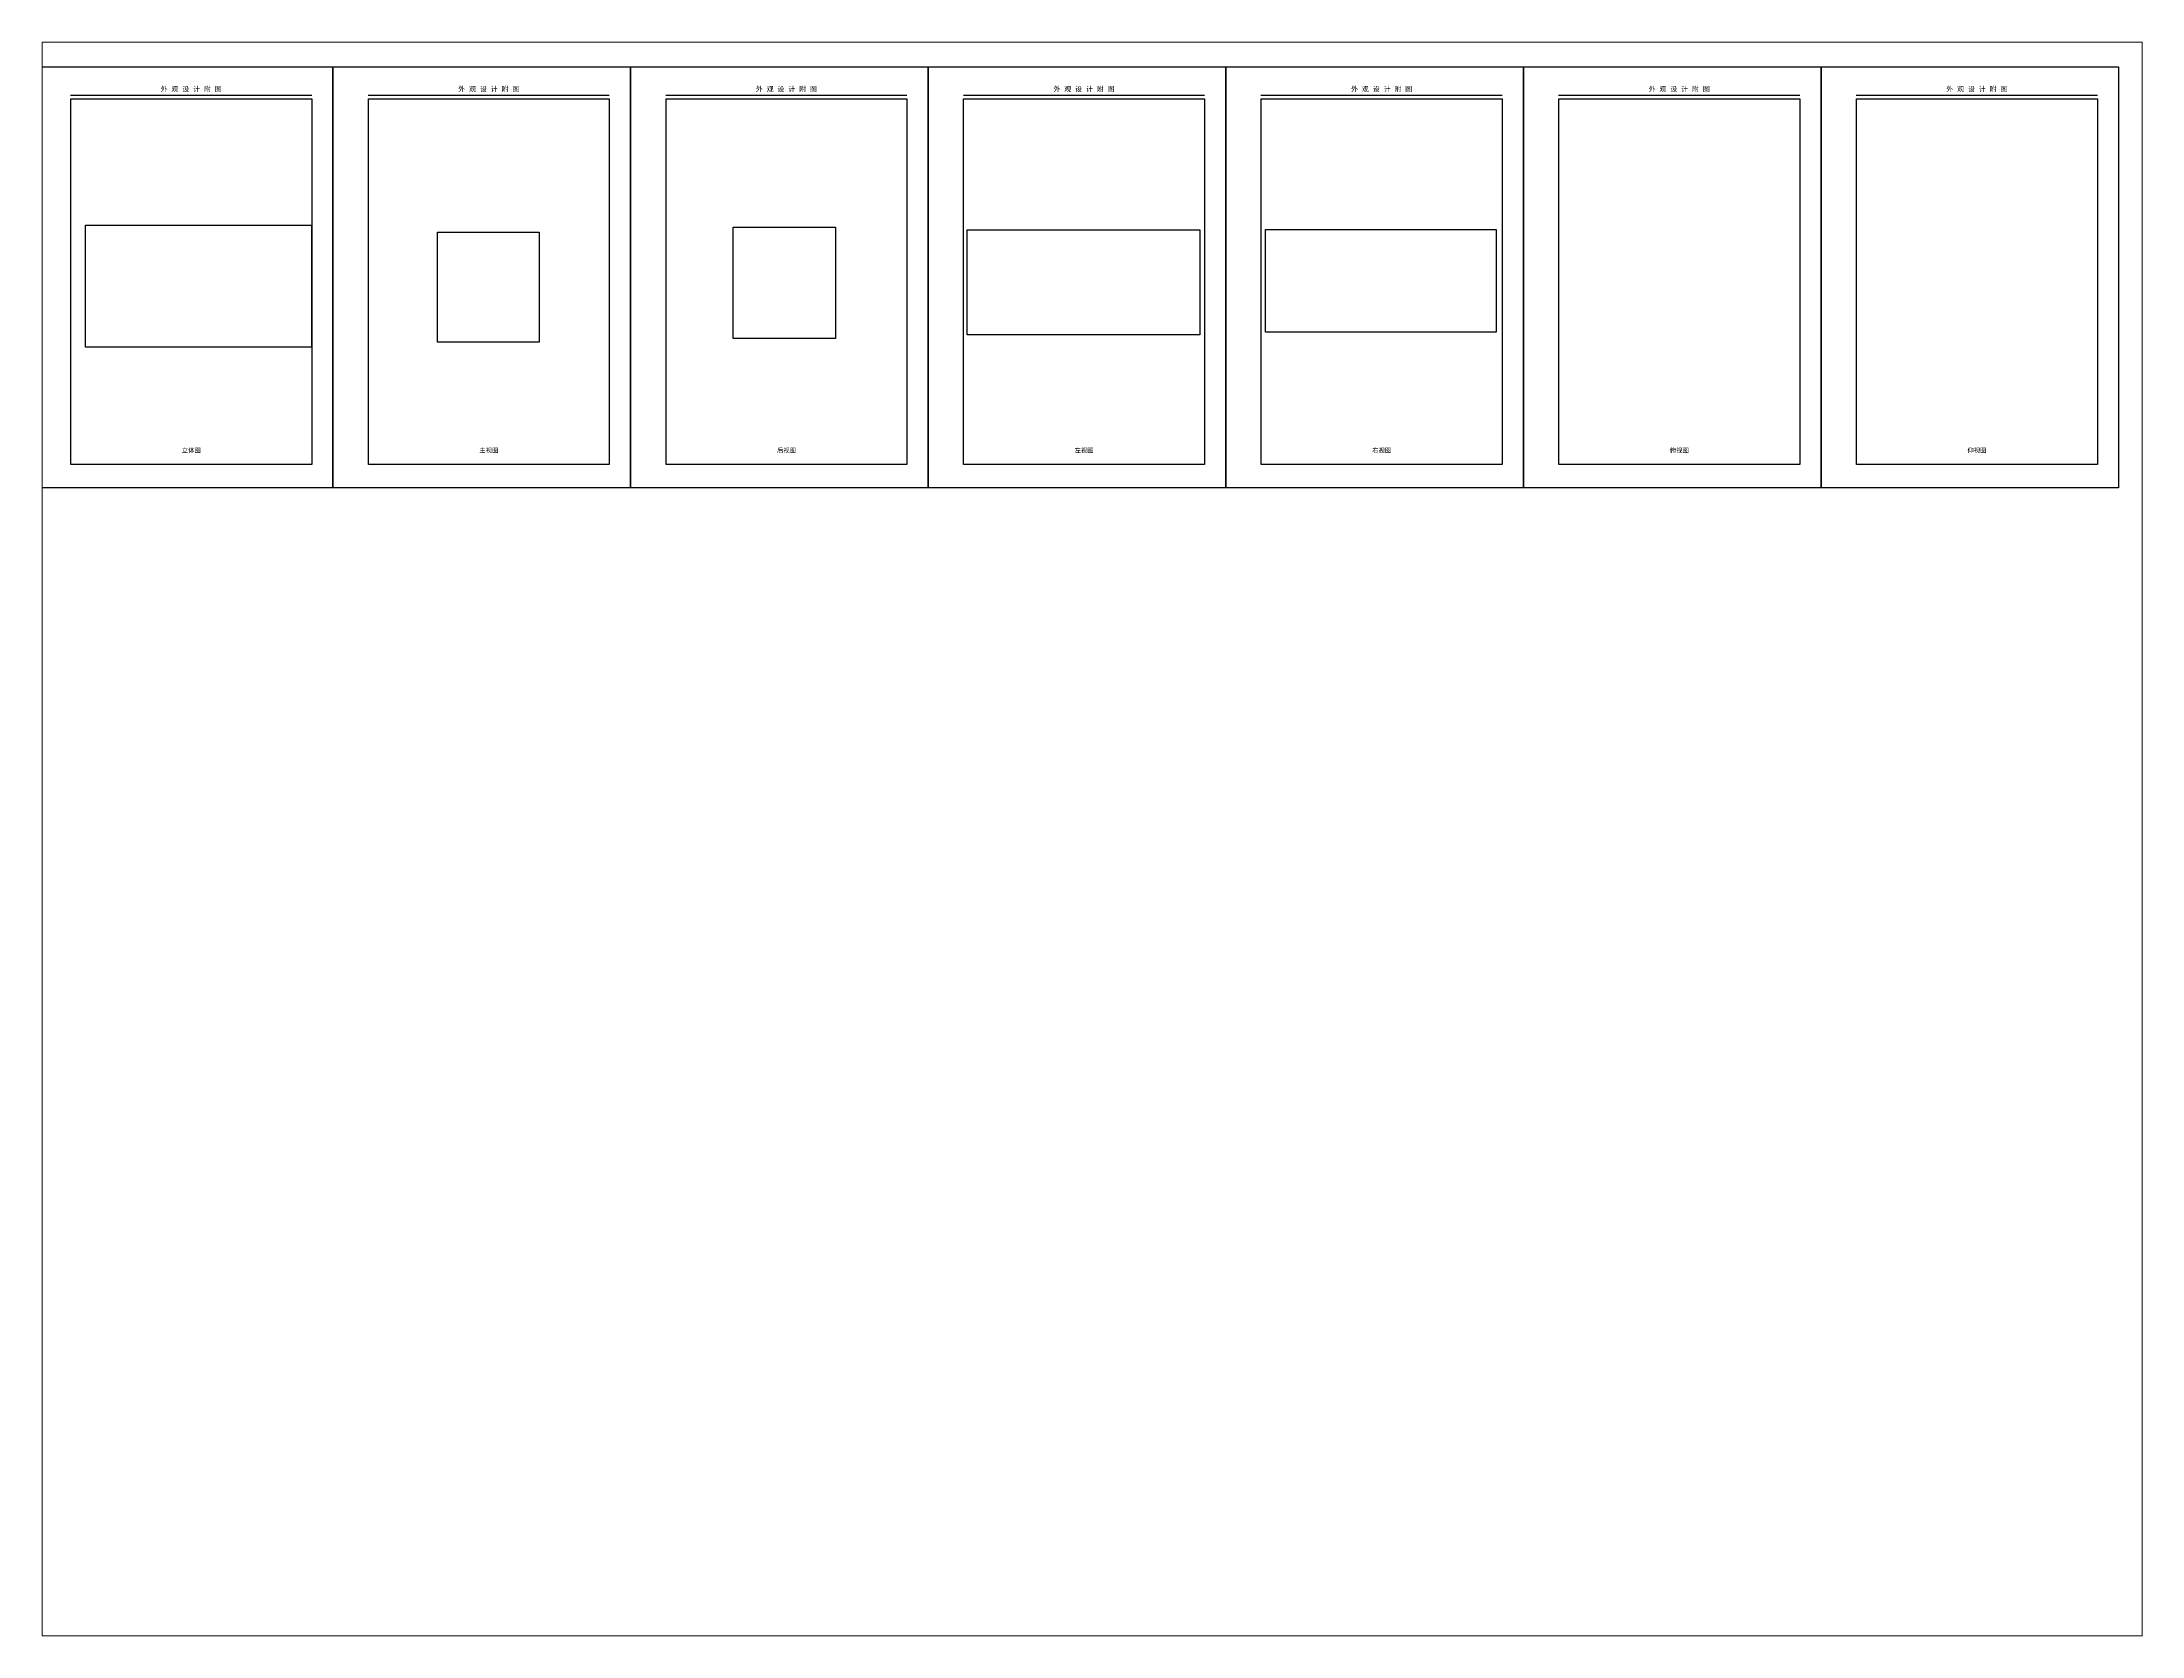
# Paper-space layout '布局1' of a CAD drawing. Header units: millimetres. Extents: x 26 to 231, y 20 to 176.
# The model-space entities are those that its viewports show. They can reach past a viewport. Long polylines and large blocks are cut down to what shows.
import ezdxf

# ---------------------------------------------------------------- set-up
doc = ezdxf.new("R2010")
doc.units = ezdxf.units.MM
doc.layers.get('0').update_dxf_attribs({"plot": 0})
doc.layers.add('A', color=7, linetype='Continuous')
doc.layers.add('图层1', color=7, linetype='Continuous')
doc.styles.get("Standard").update_dxf_attribs({"font": 'txt', "bigfont": 'gbcbig.shx'})
picture_1 = doc.add_image_def('image1.jpg', size_in_pixel=(3889, 2102))
picture_2 = doc.add_image_def('image2.jpg', size_in_pixel=(2753, 2971))
picture_3 = doc.add_image_def('image3.jpg', size_in_pixel=(2408, 2621))
picture_4 = doc.add_image_def('image4.jpg', size_in_pixel=(4687, 2112))
picture_5 = doc.add_image_def('image5.jpg', size_in_pixel=(4346, 1934))

msp = doc.modelspace()

# ---------------------------------------------------------------- linework, layer by layer
at = {"color": 3, "lineweight": 25}
for points in [[(1845.9, 501.2), (2055.9, 501.2), (2055.9, 204.2), (1845.9, 204.2)], [(2055.9, 501.2), (2265.9, 501.2), (2265.9, 204.2), (2055.9, 204.2)], [(2265.9, 501.2), (2475.9, 501.2), (2475.9, 204.2), (2265.9, 204.2)], [(2475.9, 501.2), (2685.9, 501.2), (2685.9, 204.2), (2475.9, 204.2)], [(2685.9, 501.2), (2895.9, 501.2), (2895.9, 204.2), (2685.9, 204.2)], [(2895.9, 501.2), (3105.9, 501.2), (3105.9, 204.2), (2895.9, 204.2)], [(3105.9, 501.2), (3315.9, 501.2), (3315.9, 204.2), (3105.9, 204.2)]]:
    msp.add_lwpolyline(points, close=True, dxfattribs=at)
at = {"color": 1, "lineweight": 25}
for points in [[(2040.9, 220.7), (1870.9, 220.7), (1870.9, 478.7), (2040.9, 478.7)], [(2250.9, 220.7), (2080.9, 220.7), (2080.9, 478.7), (2250.9, 478.7)], [(2460.9, 220.7), (2290.9, 220.7), (2290.9, 478.7), (2460.9, 478.7)], [(2670.9, 220.7), (2500.9, 220.7), (2500.9, 478.7), (2670.9, 478.7)], [(2880.9, 220.7), (2710.9, 220.7), (2710.9, 478.7), (2880.9, 478.7)], [(3090.9, 220.7), (2920.9, 220.7), (2920.9, 478.7), (3090.9, 478.7)], [(3300.9, 220.7), (3130.9, 220.7), (3130.9, 478.7), (3300.9, 478.7)]]:
    msp.add_lwpolyline(points, close=True, dxfattribs=at)
at = {"layer": 'A', "color": 7}
for p, q in [((1870.7, 481.2), (2040.9, 481.2)), ((2080.7, 481.2), (2250.9, 481.2)), ((2290.7, 481.2), (2460.9, 481.2)), ((2500.7, 481.2), (2670.9, 481.2)), ((2710.7, 481.2), (2880.9, 481.2)), ((2920.7, 481.2), (3090.9, 481.2)), ((3130.7, 481.2), (3300.9, 481.2))]:
    msp.add_line(p, q, dxfattribs=at)

# ---------------------------------------------------------------- texts
at = {"layer": 'A', "lineweight": 25, "attachment_point": 1}
for s, insert, char_height, width in [('{\\fSimHei|b0|i0|c134|p49;外 观 设 计 附 图}', (1934.3, 487.3), 3.5, 48.007), ('{\\fSimHei|b0|i0|c134|p49;外 观 设 计 附 图}', (2144.3, 487.3), 3.5, 48.007), ('{\\fSimHei|b0|i0|c134|p49;外 观 设 计 附 图}', (2354.3, 487.3), 3.5, 48.007), ('{\\fSimHei|b0|i0|c134|p49;外 观 设 计 附 图}', (2564.3, 487.3), 3.5, 48.007), ('{\\fSimHei|b0|i0|c134|p49;外 观 设 计 附 图}', (2774.3, 487.3), 3.5, 48.007), ('{\\fSimHei|b0|i0|c134|p49;外 观 设 计 附 图}', (2984.3, 487.3), 3.5, 48.007), ('{\\fSimHei|b0|i0|c134|p49;外 观 设 计 附 图}', (3194.3, 487.3), 3.5, 48.007), ('{\\fSimSun|b0|i0|c134|p2;立体图}', (1949.2, 232.3), 3.2, 16.056), ('{\\fSimSun|b0|i0|c134|p2;主视图}', (2159.2, 232.3), 3.2, 25.51), ('{\\fSimSun|b0|i0|c134|p2;后视图}', (2369.2, 232.3), 3.2, 13.367), ('{\\fSimSun|b0|i0|c134|p2;左视图}', (2579.2, 232.3), 3.2, 13.453), ('{\\fSimSun|b0|i0|c134|p2;右视图}', (2789.2, 232.3), 3.2, 13.453), ('{\\fSimSun|b0|i0|c134|p2;俯视图}', (2999.2, 232.3), 3.2, 13.453), ('{\\fSimSun|b0|i0|c134|p2;仰视图}', (3209.2, 232.3), 3.2, 13.453)]:
    msp.add_mtext(s, dxfattribs=dict(at, insert=insert, char_height=char_height, width=width))
at = {"layer": '图层1', "color": 7, "insert": (2383, 568.6), "char_height": 50, "width": 258.019, "attachment_point": 1}
msp.add_mtext('域虎皮卡巡逻车', dxfattribs=at)

# ---------------------------------------------------------------- pictures from other files: only their frames are drawn
at = {"layer": '图层1', "color": 7}
image = msp.add_image(picture_1, insert=(1881.3, 303.4), size_in_units=(159.4, 86.2), dxfattribs=at)
image.dxf.flags = 7
image = msp.add_image(picture_3, insert=(2338.2, 309.5), size_in_units=(72.2, 78.6), dxfattribs=at)
image.dxf.flags = 7
image = msp.add_image(picture_4, insert=(2503.3, 312.2), size_in_units=(164.2, 74), dxfattribs=at)
image.dxf.flags = 7
image = msp.add_image(picture_5, insert=(2714, 314), size_in_units=(162.7, 72.4), dxfattribs=at)
image.dxf.flags = 7
image = msp.add_image(picture_2, insert=(2129.6, 307.1), size_in_units=(71.7, 77.4), dxfattribs=at)
image.dxf.flags = 7

psp = doc.layouts.new('布局1')

# ---------------------------------------------------------------- viewports
at = {"layer": '图层1', "color": 7}
psp.add_viewport(center=(128.5, 97.5), size=(205.6, 156), view_center_point=(2591.49, -43.43), view_height=1124.3405, dxfattribs=at)

doc.saveas('drawing.dxf')
